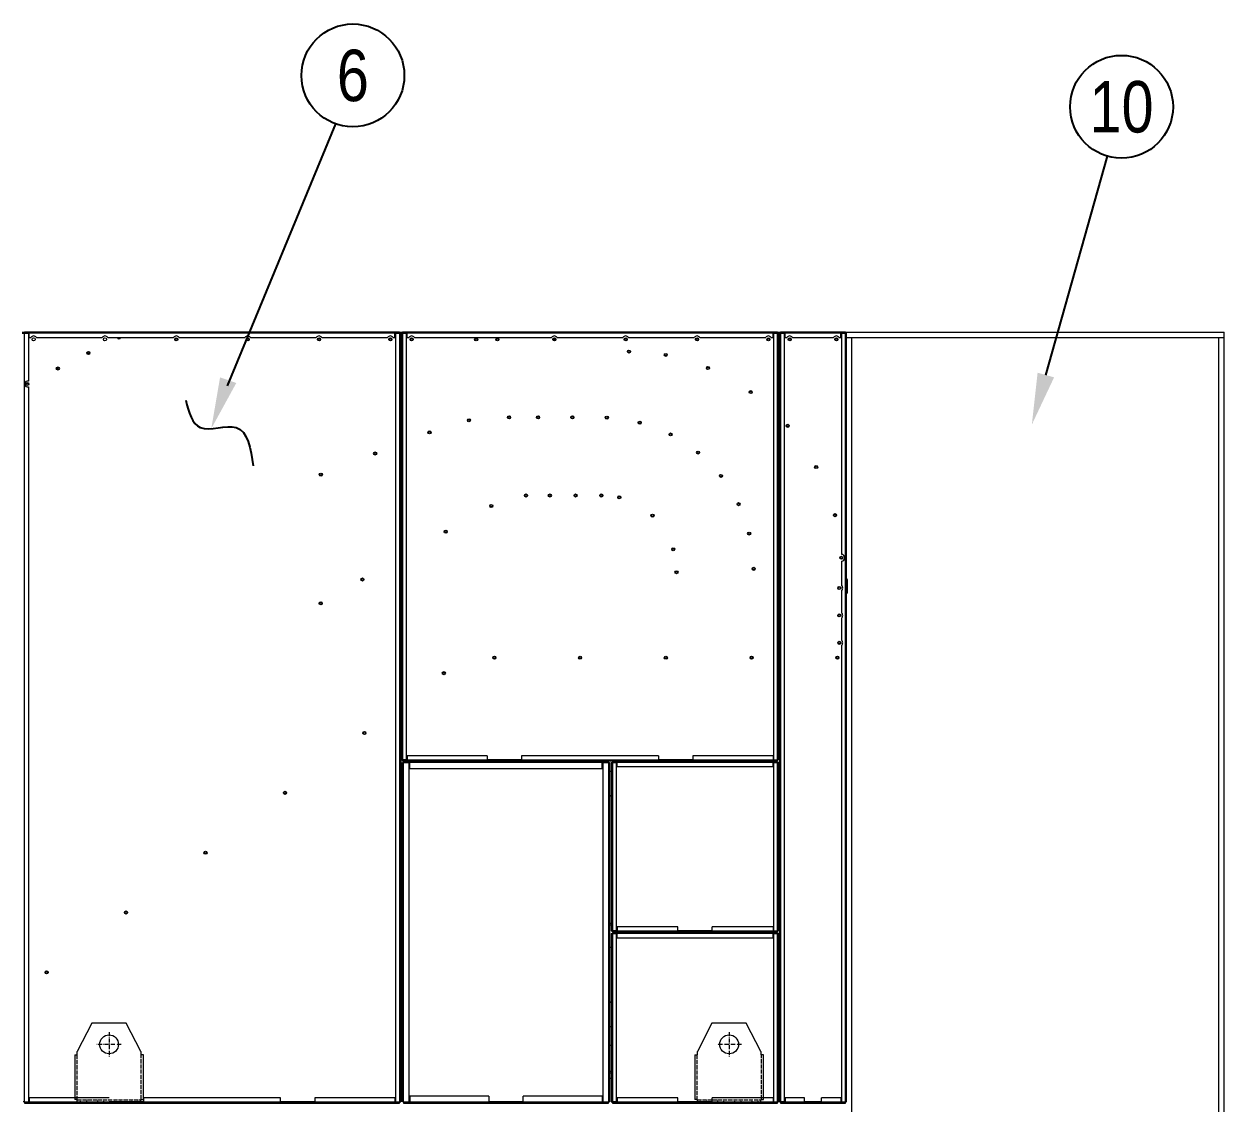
# Model space of a CAD drawing. Header units: millimetres. Extents: x -17070 to 60889, y -291348 to 42394.
# Drawn here: x 44177 to 47675, y 29333 to 32480 of the extents above; entities that cross this region are included whole.
import ezdxf
from ezdxf.enums import TextEntityAlignment as Align

# ---------------------------------------------------------------- set-up
doc = ezdxf.new("R2010")
doc.units = ezdxf.units.MM
doc.linetypes.add('DASHDOT', pattern=[18.5, 12, -3, 0.5, -3])
doc.linetypes.add('DASHED', pattern=[15, 12, -3])
doc.layers.add('냉각탑_dim', color=1, linetype='Continuous')
doc.layers.add('냉각탑_text', color=3, linetype='Continuous')
doc.styles.get("Standard").update_dxf_attribs({"font": 'arial.ttf'})

# ---------------------------------------------------------------- blocks, each defined once
blk = doc.blocks.new('457536')
at = {"color": 7, "lineweight": 5}
for p, q in [((114592.520962, 89152.297332), (114550.020962, 89069.297332)), ((114692.520962, 89152.297332), (114592.520962, 89152.297332)), ((114735.020962, 89069.297332), (114692.520962, 89152.297332)), ((114542.520962, 89059.297332), (114542.520962, 88929.797332)), ((114742.520962, 88929.797332), (114742.520962, 89059.297332)), ((114550.020962, 88922.297332), (114735.020962, 88922.297332))]:
    blk.add_line(p, q, dxfattribs=at)
at = {"color": 7, "linetype": 'DASHDOT', "lineweight": 5}
for p, q in [((114642.520962, 89126.047332), (114642.520962, 89054.547332)), ((114678.270962, 89090.297332), (114606.770962, 89090.297332))]:
    blk.add_line(p, q, dxfattribs=at)
at = {"color": 7, "lineweight": 5, "ltscale": 0.09375}
for p, q in [((114542.520962, 89059.297332), (114550.020962, 89059.297332)), ((114742.520962, 89059.297332), (114735.020962, 89059.297332)), ((114550.020962, 88929.797332), (114542.520962, 88929.797332)), ((114550.020962, 88922.297332), (114550.020962, 88929.797332)), ((114735.020962, 88929.797332), (114742.520962, 88929.797332)), ((114735.020962, 88922.297332), (114735.020962, 88929.797332))]:
    blk.add_line(p, q, dxfattribs=at)
at = {"color": 7, "linetype": 'DASHED', "lineweight": 5}
for p, q in [((114548.520962, 89059.297332), (114548.520962, 88929.797332)), ((114736.520962, 88929.797332), (114736.520962, 89059.297332)), ((114550.020962, 88928.297332), (114735.020962, 88928.297332))]:
    blk.add_line(p, q, dxfattribs=at)
at = {"color": 7, "lineweight": 5, "ltscale": 0.125}
for p, q in [((114550.020962, 89059.297332), (114550.020962, 89069.297332)), ((114735.020962, 89069.297332), (114735.020962, 89059.297332))]:
    blk.add_line(p, q, dxfattribs=at)
at = {"color": 7, "linetype": 'DASHED', "lineweight": 5, "ltscale": 0.075}
for p, q in [((114558.520962, 88928.297332), (114558.520962, 88922.297332)), ((114576.520962, 88928.297332), (114576.520962, 88922.297332)), ((114608.520962, 88928.297332), (114608.520962, 88922.297332)), ((114626.520962, 88928.297332), (114626.520962, 88922.297332)), ((114658.520962, 88928.297332), (114658.520962, 88922.297332)), ((114676.520962, 88928.297332), (114676.520962, 88922.297332)), ((114708.520962, 88928.297332), (114708.520962, 88922.297332)), ((114726.520962, 88928.297332), (114726.520962, 88922.297332))]:
    blk.add_line(p, q, dxfattribs=at)
at = {"color": 7, "lineweight": 5}
blk.add_circle((114642.520962, 89090.297332), 27.5, dxfattribs=at)
blk = doc.blocks.new('1')
at = {"color": 7, "lineweight": 20, "ltscale": 0.004778}
for p, q in [((44171.1, 31581.2), (44179.7, 31581.2)), ((44171.1, 31578.1), (44179.7, 31578.1))]:
    blk.add_line(p, q, dxfattribs=at)
at = {"color": 7, "lineweight": 20, "ltscale": 0.001722}
for p, q in [((44179.7, 31578.1), (44176.6, 31578.1)), ((44191.2, 31581.2), (44191.2, 31578.1)), ((45258, 31581.2), (45258, 31578.1)), ((45271.5, 31578.1), (45274.6, 31578.1)), ((45276.6, 31578.1), (45279.7, 31578.1)), ((45293.2, 31581.2), (45293.2, 31578.1)), ((46360, 31581.2), (46360, 31578.1)), ((46376.6, 31578.1), (46373.5, 31578.1)), ((46378.6, 31578.1), (46381.7, 31578.1)), ((46395.2, 31581.2), (46395.2, 31578.1)), ((46558, 31581.2), (46558, 31578.1)), ((46574.6, 31578.1), (46571.5, 31578.1)), ((45276.6, 30334.3), (45279.7, 30334.3)), ((45293.2, 30331.2), (45293.2, 30334.3)), ((45301.2, 30329.2), (45301.2, 30326.1)), ((45862, 30329.2), (45862, 30326.1)), ((45905.2, 30329.2), (45905.2, 30326.1)), ((46360, 30331.2), (46360, 30334.3)), ((46360, 30329.2), (46360, 30326.1)), ((46376.6, 30334.3), (46373.5, 30334.3)), ((45282.7, 30326.1), (45279.6, 30326.1)), ((45880.5, 30326.1), (45883.6, 30326.1)), ((45888.6, 30326.1), (45891.7, 30326.1)), ((46376.6, 30326.1), (46373.5, 30326.1)), ((45888.6, 29835.3), (45891.7, 29835.3)), ((45888.6, 29827.1), (45891.7, 29827.1)), ((45905.2, 29832.2), (45905.2, 29835.3)), ((45905.2, 29830.2), (45905.2, 29827.1)), ((46360, 29832.2), (46360, 29835.3)), ((46360, 29830.2), (46360, 29827.1)), ((46376.6, 29835.3), (46373.5, 29835.3)), ((46376.6, 29827.1), (46373.5, 29827.1)), ((44177.7, 29336.3), (44174.6, 29336.3)), ((44191.2, 29333.2), (44191.2, 29336.3)), ((45258, 29333.2), (45258, 29336.3)), ((45271.5, 29336.3), (45274.6, 29336.3)), ((45282.7, 29336.3), (45279.6, 29336.3)), ((45301.2, 29333.2), (45301.2, 29336.3)), ((45862, 29333.2), (45862, 29336.3)), ((45880.5, 29336.3), (45883.6, 29336.3)), ((45888.6, 29336.3), (45891.7, 29336.3)), ((45905.2, 29333.2), (45905.2, 29336.3)), ((46360, 29333.2), (46360, 29336.3)), ((46376.6, 29336.3), (46373.5, 29336.3)), ((46378.6, 29336.3), (46381.7, 29336.3)), ((46395.2, 29333.2), (46395.2, 29336.3)), ((46558, 29333.2), (46558, 29336.3)), ((46574.6, 29336.3), (46571.5, 29336.3))]:
    blk.add_line(p, q, dxfattribs=at)
at = {"color": 7, "lineweight": 20, "ltscale": 0.0075}
for p, q in [((44191.2, 31581.2), (44177.7, 31581.2)), ((44177.7, 31579.6), (44191.2, 31579.6)), ((44177.7, 31578.1), (44191.2, 31578.1)), ((45271.5, 31581.2), (45258, 31581.2)), ((45258, 31579.6), (45271.5, 31579.6)), ((45258, 31578.1), (45271.5, 31578.1)), ((45293.2, 31581.2), (45279.7, 31581.2)), ((45279.7, 31579.6), (45293.2, 31579.6)), ((45279.7, 31578.1), (45293.2, 31578.1)), ((46373.5, 31581.2), (46360, 31581.2)), ((46360, 31579.6), (46373.5, 31579.6)), ((46360, 31578.1), (46373.5, 31578.1)), ((46395.2, 31581.2), (46381.7, 31581.2)), ((46381.7, 31579.6), (46395.2, 31579.6)), ((46381.7, 31578.1), (46395.2, 31578.1)), ((46571.5, 31581.2), (46558, 31581.2)), ((46558, 31579.6), (46571.5, 31579.6)), ((46558, 31578.1), (46571.5, 31578.1)), ((45293.2, 30332.8), (45279.7, 30332.8)), ((45279.7, 30331.2), (45293.2, 30331.2)), ((45905.2, 30329.2), (45891.7, 30329.2)), ((46373.5, 30332.8), (46360, 30332.8)), ((46360, 30331.2), (46373.5, 30331.2)), ((46373.5, 30329.2), (46360, 30329.2)), ((45891.7, 30327.6), (45905.2, 30327.6)), ((45891.7, 30326.1), (45905.2, 30326.1)), ((46360, 30327.6), (46373.5, 30327.6)), ((46360, 30326.1), (46373.5, 30326.1)), ((45905.2, 29833.8), (45891.7, 29833.8)), ((45891.7, 29832.2), (45905.2, 29832.2)), ((45905.2, 29830.2), (45891.7, 29830.2)), ((45891.7, 29828.6), (45905.2, 29828.6)), ((45891.7, 29827.1), (45905.2, 29827.1)), ((46373.5, 29833.8), (46360, 29833.8)), ((46360, 29832.2), (46373.5, 29832.2)), ((46373.5, 29830.2), (46360, 29830.2)), ((46360, 29828.6), (46373.5, 29828.6)), ((46360, 29827.1), (46373.5, 29827.1)), ((44191.2, 29334.8), (44177.7, 29334.8)), ((44177.7, 29333.2), (44191.2, 29333.2)), ((45271.5, 29334.8), (45258, 29334.8)), ((45258, 29333.2), (45271.5, 29333.2)), ((45905.2, 29334.8), (45891.7, 29334.8)), ((45891.7, 29333.2), (45905.2, 29333.2)), ((46373.5, 29334.8), (46360, 29334.8)), ((46360, 29333.2), (46373.5, 29333.2)), ((46395.2, 29334.8), (46381.7, 29334.8)), ((46381.7, 29333.2), (46395.2, 29333.2)), ((46571.5, 29334.8), (46558, 29334.8)), ((46558, 29333.2), (46571.5, 29333.2))]:
    blk.add_line(p, q, dxfattribs=at)
at = {"color": 7, "lineweight": 20, "ltscale": 0.000888889}
for p, q in [((44177.7, 31581.2), (44177.7, 31579.6)), ((45271.5, 31579.6), (45271.5, 31581.2)), ((45279.7, 31581.2), (45279.7, 31579.6)), ((46373.5, 31579.6), (46373.5, 31581.2)), ((46381.7, 31581.2), (46381.7, 31579.6)), ((46571.5, 31579.6), (46571.5, 31581.2)), ((46576.7, 30820.3), (46575.1, 30820.3)), ((45279.7, 30332.8), (45279.7, 30331.2)), ((45282.7, 30329.2), (45282.7, 30327.6)), ((45293.2, 30334.3), (45291.6, 30334.3)), ((45880.5, 30327.6), (45880.5, 30329.2)), ((45891.7, 30329.2), (45891.7, 30327.6)), ((46361.6, 30334.3), (46360, 30334.3)), ((46373.5, 30331.2), (46373.5, 30332.8)), ((46373.5, 30327.6), (46373.5, 30329.2)), ((45891.7, 29833.8), (45891.7, 29832.2)), ((45891.7, 29830.2), (45891.7, 29828.6)), ((45905.2, 29835.3), (45903.6, 29835.3)), ((46361.6, 29835.3), (46360, 29835.3)), ((46373.5, 29832.2), (46373.5, 29833.8)), ((46373.5, 29828.6), (46373.5, 29830.2)), ((44177.7, 29334.8), (44177.7, 29333.2)), ((44191.2, 29336.3), (44189.6, 29336.3)), ((45259.6, 29336.3), (45258, 29336.3)), ((45271.5, 29333.2), (45271.5, 29334.8)), ((45282.7, 29334.8), (45282.7, 29333.2)), ((45301.2, 29336.3), (45299.6, 29336.3)), ((45863.6, 29336.3), (45862, 29336.3)), ((45880.5, 29333.2), (45880.5, 29334.8)), ((45891.7, 29334.8), (45891.7, 29333.2)), ((45905.2, 29336.3), (45903.6, 29336.3)), ((46361.6, 29336.3), (46360, 29336.3)), ((46373.5, 29333.2), (46373.5, 29334.8)), ((46381.7, 29334.8), (46381.7, 29333.2)), ((46395.2, 29336.3), (46393.6, 29336.3)), ((46559.6, 29336.3), (46558, 29336.3)), ((46571.5, 29333.2), (46571.5, 29334.8))]:
    blk.add_line(p, q, dxfattribs=at)
at = {"color": 7, "lineweight": 20, "ltscale": 0.000833333}
for p, q in [((44177.7, 31578.1), (44177.7, 31579.6)), ((45271.5, 31578.1), (45271.5, 31579.6)), ((45279.7, 31578.1), (45279.7, 31579.6)), ((46373.5, 31578.1), (46373.5, 31579.6)), ((46381.7, 31578.1), (46381.7, 31579.6)), ((46571.5, 31578.1), (46571.5, 31579.6)), ((45279.7, 30334.3), (45279.7, 30332.8)), ((46373.5, 30334.3), (46373.5, 30332.8)), ((45282.7, 30326.1), (45282.7, 30327.6)), ((45880.5, 30326.1), (45880.5, 30327.6)), ((45891.7, 30326.1), (45891.7, 30327.6)), ((46373.5, 30326.1), (46373.5, 30327.6)), ((45891.7, 29835.3), (45891.7, 29833.8)), ((45891.7, 29827.1), (45891.7, 29828.6)), ((46373.5, 29835.3), (46373.5, 29833.8)), ((46373.5, 29827.1), (46373.5, 29828.6)), ((44177.7, 29336.3), (44177.7, 29334.8)), ((45271.5, 29336.3), (45271.5, 29334.8)), ((45282.7, 29336.3), (45282.7, 29334.8)), ((45880.5, 29336.3), (45880.5, 29334.8)), ((45891.7, 29336.3), (45891.7, 29334.8)), ((46373.5, 29336.3), (46373.5, 29334.8)), ((46381.7, 29336.3), (46381.7, 29334.8)), ((46571.5, 29336.3), (46571.5, 29334.8))]:
    blk.add_line(p, q, dxfattribs=at)
at = {"color": 7, "lineweight": 20}
for p, q in [((44177.7, 29336.3), (44177.7, 31578.1)), ((45258, 31581.2), (44191.2, 31581.2)), ((45258, 31578.1), (44191.2, 31578.1)), ((45259.6, 31578.1), (45259.6, 29336.3)), ((45271.5, 31578.1), (45271.5, 29336.3)), ((45274.6, 31578.1), (45274.6, 29336.3)), ((45276.6, 31578.1), (45276.6, 30334.3)), ((45279.7, 31578.1), (45279.7, 30334.3)), ((45291.6, 30334.3), (45291.6, 31578.1)), ((46360, 31581.2), (45293.2, 31581.2)), ((46360, 31578.1), (45293.2, 31578.1)), ((46361.6, 31578.1), (46361.6, 30334.3)), ((46373.5, 30334.3), (46373.5, 31578.1)), ((46376.6, 30334.3), (46376.6, 31578.1)), ((46378.6, 31578.1), (46378.6, 29336.3)), ((46381.7, 31578.1), (46381.7, 29336.3)), ((46393.6, 29336.3), (46393.6, 31578.1)), ((46571.5, 29336.3), (46571.5, 31578.1)), ((46574.6, 29336.3), (46574.6, 31578.1)), ((46589.6, 29196.2), (46589.6, 31566.2)), ((44189.6, 31422), (44189.6, 29336.3)), ((46559.6, 30667.5), (46559.6, 29336.3)), ((45293.2, 30331.2), (46360, 30331.2)), ((45279.6, 29336.3), (45279.6, 30326.1)), ((45883.6, 30326.1), (45883.6, 29336.3)), ((44191.2, 29333.2), (45258, 29333.2))]:
    blk.add_line(p, q, dxfattribs=at)
at = {"color": 7, "lineweight": 20, "ltscale": 0.006611}
for p, q in [((44189.6, 31578.1), (44177.7, 31578.1)), ((44191.2, 31566.2), (44191.2, 31578.1)), ((45258, 31566.2), (45258, 31578.1)), ((45271.5, 31578.1), (45259.6, 31578.1)), ((45291.6, 31578.1), (45279.7, 31578.1)), ((45293.2, 31566.2), (45293.2, 31578.1)), ((46360, 31566.2), (46360, 31578.1)), ((46361.6, 31578.1), (46373.5, 31578.1)), ((46393.6, 31578.1), (46381.7, 31578.1)), ((46395.2, 31566.2), (46395.2, 31578.1)), ((46558, 31566.2), (46558, 31578.1)), ((46559.6, 31578.1), (46571.5, 31578.1)), ((45291.6, 30334.3), (45279.7, 30334.3)), ((45293.2, 30346.2), (45293.2, 30334.3)), ((45526.6, 30346.2), (45526.6, 30334.3)), ((45626.6, 30346.2), (45626.6, 30334.3)), ((46026.6, 30346.2), (46026.6, 30334.3)), ((46126.6, 30346.2), (46126.6, 30334.3)), ((46360, 30346.2), (46360, 30334.3)), ((46361.6, 30334.3), (46373.5, 30334.3)), ((45903.6, 30326.1), (45891.7, 30326.1)), ((45905.2, 30314.2), (45905.2, 30326.1)), ((46360, 30314.2), (46360, 30326.1)), ((46361.6, 30326.1), (46373.5, 30326.1)), ((45905.2, 29847.2), (45905.2, 29835.3)), ((46082.6, 29835.3), (46082.6, 29847.2)), ((46182.6, 29835.3), (46182.6, 29847.2)), ((46360, 29847.2), (46360, 29835.3)), ((45903.6, 29835.3), (45891.7, 29835.3)), ((45903.6, 29827.1), (45891.7, 29827.1)), ((45905.2, 29815.2), (45905.2, 29827.1)), ((46360, 29815.2), (46360, 29827.1)), ((46361.6, 29835.3), (46373.5, 29835.3)), ((46361.6, 29827.1), (46373.5, 29827.1)), ((44177.7, 29336.3), (44189.6, 29336.3)), ((44191.2, 29348.2), (44191.2, 29336.3)), ((44524.6, 29348.2), (44524.6, 29336.3)), ((44924.6, 29336.3), (44924.6, 29348.2)), ((45024.6, 29348.2), (45024.6, 29336.3)), ((45258, 29348.2), (45258, 29336.3)), ((45259.6, 29336.3), (45271.5, 29336.3)), ((45903.6, 29336.3), (45891.7, 29336.3)), ((45905.2, 29348.2), (45905.2, 29336.3)), ((46082.6, 29336.3), (46082.6, 29348.2)), ((46182.6, 29336.3), (46182.6, 29348.2)), ((46360, 29348.2), (46360, 29336.3)), ((46361.6, 29336.3), (46373.5, 29336.3)), ((46393.6, 29336.3), (46381.7, 29336.3)), ((46395.2, 29348.2), (46395.2, 29336.3)), ((46451.6, 29336.3), (46451.6, 29348.2)), ((46501.6, 29336.3), (46501.6, 29348.2)), ((46558, 29348.2), (46558, 29336.3)), ((46559.6, 29336.3), (46571.5, 29336.3))]:
    blk.add_line(p, q, dxfattribs=at)
at = {"color": 7, "lineweight": 20, "ltscale": 0.077863}
blk.add_line((44189.6, 31578.1), (44189.6, 31438), dxfattribs=at)
at = {"color": 7, "lineweight": 20, "ltscale": 0.003}
for p, q in [((44191.2, 31566.2), (44196.6, 31566.2)), ((45252.6, 31566.2), (45258, 31566.2)), ((45293.2, 31566.2), (45298.6, 31566.2)), ((46354.6, 31566.2), (46360, 31566.2)), ((46395.2, 31566.2), (46400.6, 31566.2)), ((46552.6, 31566.2), (46558, 31566.2))]:
    blk.add_line(p, q, dxfattribs=at)
at = {"color": 7, "lineweight": 20, "ltscale": 0.106667}
for p, q in [((44212.6, 31566.2), (44404.6, 31566.2)), ((44420.6, 31566.2), (44612.6, 31566.2)), ((44628.6, 31566.2), (44820.6, 31566.2)), ((44836.6, 31566.2), (45028.6, 31566.2)), ((45044.6, 31566.2), (45236.6, 31566.2)), ((45730.6, 31566.2), (45922.6, 31566.2)), ((45938.6, 31566.2), (46130.6, 31566.2)), ((46146.6, 31566.2), (46338.6, 31566.2))]:
    blk.add_line(p, q, dxfattribs=at)
at = {"color": 7, "lineweight": 20, "ltscale": 0.004556}
for p, q in [((45271.5, 31581.2), (45279.7, 31581.2)), ((45271.5, 31578.1), (45279.7, 31578.1)), ((46373.5, 31581.2), (46381.7, 31581.2)), ((46373.5, 31578.1), (46381.7, 31578.1))]:
    blk.add_line(p, q, dxfattribs=at)
at = {"color": 7, "lineweight": 20, "ltscale": 0.222222}
for p, q in [((45314.6, 31566.2), (45714.6, 31566.2)), ((46026.6, 30346.2), (45626.6, 30346.2)), ((45626.6, 30334.3), (46026.6, 30334.3)), ((44924.6, 29348.2), (44524.6, 29348.2)), ((44524.6, 29336.3), (44924.6, 29336.3))]:
    blk.add_line(p, q, dxfattribs=at)
at = {"color": 7, "lineweight": 20, "ltscale": 0.003101}
blk.add_line((45725.4, 31561.3), (45719.8, 31561.3), dxfattribs=at)
at = {"color": 7, "lineweight": 20, "ltscale": 0.090444}
for p, q in [((46558, 31581.2), (46395.2, 31581.2)), ((46558, 31578.1), (46395.2, 31578.1)), ((46395.2, 29333.2), (46558, 29333.2))]:
    blk.add_line(p, q, dxfattribs=at)
at = {"color": 7, "lineweight": 20, "ltscale": 0.066667}
blk.add_line((46416.6, 31566.2), (46536.6, 31566.2), dxfattribs=at)
at = {"color": 7, "lineweight": 20, "ltscale": 0.358199}
blk.add_line((46559.6, 31578.1), (46559.6, 30933.4), dxfattribs=at)
at = {"color": 0, "lineweight": 20}
for p, q in [((46574.6, 31581.2), (47674.6, 31581.2)), ((46574.6, 31578.1), (46574.6, 31581.2)), ((46574.6, 31566.2), (47674.6, 31566.2)), ((47659.6, 29196.2), (47659.6, 31566.2)), ((47674.6, 29181.2), (47674.6, 31581.2))]:
    blk.add_line(p, q, dxfattribs=at)
at = {"color": 7, "lineweight": 20, "ltscale": 0.00282}
for p, q in [((44365.7, 31523.4), (44361.2, 31521.1)), ((44276.7, 31478), (44272.1, 31475.7)), ((44187.6, 31432.5), (44183.1, 31430.2))]:
    blk.add_line(p, q, dxfattribs=at)
at = {"color": 7, "lineweight": 20, "ltscale": 0.001111}
for p, q in [((45276.6, 31544.3), (45274.6, 31544.3)), ((45276.6, 31541.2), (45274.6, 31541.2)), ((45276.6, 31539.9), (45274.6, 31539.9)), ((45276.6, 31536.4), (45274.6, 31536.4)), ((45274.6, 31536), (45276.6, 31536)), ((45274.6, 31532.9), (45276.6, 31532.9)), ((45274.6, 31524), (45276.6, 31524)), ((46378.6, 31544.3), (46376.6, 31544.3)), ((46378.6, 31541.2), (46376.6, 31541.2)), ((45276.6, 30657), (45274.6, 30657)), ((46378.6, 30666.8), (46376.6, 30666.8)), ((46376.6, 30655.3), (46378.6, 30655.3)), ((46378.6, 30653.8), (46376.6, 30653.8)), ((46378.6, 30651.8), (46376.6, 30651.8)), ((46376.6, 30651.8), (46378.6, 30651.8)), ((46376.6, 30648.7), (46378.6, 30648.7)), ((46376.6, 30614.9), (46378.6, 30614.9)), ((46376.6, 30611.8), (46378.6, 30611.8)), ((46376.6, 30563.2), (46378.6, 30563.2)), ((46376.6, 30551.7), (46378.6, 30551.7)), ((46378.6, 30550.2), (46376.6, 30550.2)), ((46378.6, 30548.2), (46376.6, 30548.2)), ((46378.6, 30548.2), (46376.6, 30548.2)), ((46378.6, 30546.6), (46376.6, 30546.6)), ((46376.6, 30545.1), (46378.6, 30545.1)), ((45274.6, 30356.2), (45276.6, 30356.2)), ((46378.6, 29931.3), (46376.6, 29931.3)), ((46376.6, 29929.8), (46378.6, 29929.8)), ((46376.6, 29928.2), (46378.6, 29928.2)), ((46378.6, 29928.2), (46376.6, 29928.2)), ((46378.6, 29926.6), (46376.6, 29926.6)), ((46376.6, 29925.1), (46378.6, 29925.1)), ((46376.6, 29431.2), (46378.6, 29431.2)), ((46376.6, 29428.1), (46378.6, 29428.1)), ((46376.6, 29426.1), (46378.6, 29426.1)), ((46376.6, 29421.4), (46378.6, 29421.4)), ((46378.6, 29411.1), (46376.6, 29411.1))]:
    blk.add_line(p, q, dxfattribs=at)
at = {"color": 7, "lineweight": 20, "ltscale": 0.001952}
for p, q in [((44189.6, 31438), (44186.1, 31438)), ((44186.1, 31422), (44189.6, 31422))]:
    blk.add_line(p, q, dxfattribs=at)
at = {"color": 7, "lineweight": 20, "ltscale": 0.001687}
for p, q in [((46376.6, 31361), (46378.6, 31358.7)), ((46376.6, 31356.3), (46378.6, 31354)), ((46376.6, 31315.5), (46378.6, 31313.2))]:
    blk.add_line(p, q, dxfattribs=at)
at = {"color": 7, "lineweight": 20, "ltscale": 0.001192}
for p, q in [((45276.6, 31273.2), (45274.6, 31272.5)), ((45276.6, 31269.9), (45274.6, 31269.1)), ((45276.6, 31241), (45274.6, 31240.3)), ((45276.6, 31239.3), (45274.6, 31238.6))]:
    blk.add_line(p, q, dxfattribs=at)
at = {"color": 7, "lineweight": 20, "ltscale": 0.001281}
for p, q in [((45274.6, 30941.3), (45276.6, 30942.5)), ((45274.6, 30937.7), (45276.6, 30938.9)), ((45274.6, 30906.7), (45276.6, 30907.9)), ((45276.6, 30906), (45274.6, 30904.9))]:
    blk.add_line(p, q, dxfattribs=at)
at = {"color": 7, "lineweight": 20, "ltscale": 0.039152}
blk.add_line((46559.6, 30913.4), (46559.6, 30842.9), dxfattribs=at)
at = {"color": 7, "lineweight": 20, "ltscale": 0.021671}
for p, q in [((46575.1, 30820.3), (46575.1, 30859.3)), ((46576.7, 30820.3), (46576.7, 30859.3))]:
    blk.add_line(p, q, dxfattribs=at)
at = {"color": 7, "lineweight": 20, "ltscale": 0.035907}
for p, q in [((46559.6, 30827.5), (46559.6, 30762.9)), ((46559.6, 30747.5), (46559.6, 30682.9))]:
    blk.add_line(p, q, dxfattribs=at)
at = {"color": 7, "lineweight": 20, "ltscale": 0.001391}
for p, q in [((45274.6, 30517), (45276.6, 30518.5)), ((45274.6, 30513.1), (45276.6, 30514.6)), ((45274.6, 30470.8), (45276.6, 30472.3)), ((45276.6, 30472.3), (45274.6, 30470.8)), ((45274.6, 30466.9), (45276.6, 30468.4))]:
    blk.add_line(p, q, dxfattribs=at)
at = {"color": 7, "lineweight": 20, "ltscale": 0.010278}
for p, q in [((45301.2, 30329.2), (45282.7, 30329.2)), ((45880.5, 30329.2), (45862, 30329.2)), ((45282.7, 30327.6), (45301.2, 30327.6)), ((45282.7, 30326.1), (45301.2, 30326.1)), ((45862, 30327.6), (45880.5, 30327.6)), ((45862, 30326.1), (45880.5, 30326.1)), ((45301.2, 29334.8), (45282.7, 29334.8)), ((45282.7, 29333.2), (45301.2, 29333.2)), ((45880.5, 29334.8), (45862, 29334.8)), ((45862, 29333.2), (45880.5, 29333.2))]:
    blk.add_line(p, q, dxfattribs=at)
at = {"color": 7, "lineweight": 20, "ltscale": 0.129667}
for p, q in [((45526.6, 30346.2), (45293.2, 30346.2)), ((45293.2, 30334.3), (45526.6, 30334.3)), ((46360, 30346.2), (46126.6, 30346.2)), ((46126.6, 30334.3), (46360, 30334.3)), ((44424.6, 29348.2), (44191.2, 29348.2)), ((44191.2, 29336.3), (44424.6, 29336.3)), ((45258, 29348.2), (45024.6, 29348.2)), ((45024.6, 29336.3), (45258, 29336.3))]:
    blk.add_line(p, q, dxfattribs=at)
at = {"color": 7, "lineweight": 20, "ltscale": 0.311556}
for p, q in [((45862, 30329.2), (45301.2, 30329.2)), ((45862, 30326.1), (45301.2, 30326.1)), ((45301.2, 30309.2), (45862, 30309.2)), ((45301.2, 29333.2), (45862, 29333.2))]:
    blk.add_line(p, q, dxfattribs=at)
at = {"color": 7, "lineweight": 20, "ltscale": 0.001571}
blk.add_line((45326.6, 30331.2), (45324.6, 30329.2), dxfattribs=at)
at = {"color": 7, "lineweight": 20, "ltscale": 0.055556}
for p, q in [((45626.6, 30334.3), (45526.6, 30334.3)), ((46126.6, 30334.3), (46026.6, 30334.3)), ((46082.6, 29835.3), (46182.6, 29835.3)), ((46182.6, 29835.3), (46082.6, 29835.3)), ((44424.6, 29336.3), (44524.6, 29336.3)), ((44524.6, 29336.3), (44424.6, 29336.3)), ((45024.6, 29336.3), (44924.6, 29336.3)), ((44924.6, 29336.2), (45024.6, 29336.2)), ((44924.6, 29336.1), (45024.6, 29336.1)), ((45531.6, 29336.3), (45631.6, 29336.3)), ((45631.6, 29336.3), (45531.6, 29336.3)), ((46182.6, 29336.3), (46082.6, 29336.3)), ((46082.6, 29336.3), (46182.6, 29336.3))]:
    blk.add_line(p, q, dxfattribs=at)
at = {"color": 7, "lineweight": 20, "ltscale": 0.252667}
for p, q in [((46360, 30329.2), (45905.2, 30329.2)), ((46360, 30326.1), (45905.2, 30326.1)), ((45905.2, 30314.2), (46360, 30314.2)), ((45905.2, 29832.2), (46360, 29832.2)), ((46360, 29830.2), (45905.2, 29830.2)), ((46360, 29827.1), (45905.2, 29827.1)), ((45905.2, 29815.2), (46360, 29815.2)), ((45905.2, 29333.2), (46360, 29333.2))]:
    blk.add_line(p, q, dxfattribs=at)
at = {"color": 7, "lineweight": 20, "ltscale": 0.126889}
for p, q in [((45282.7, 30097.7), (45282.7, 30326.1)), ((45299.6, 30004.7), (45299.6, 30326.1)), ((45863.6, 30326.1), (45863.6, 30097.7)), ((45880.5, 30326.1), (45880.5, 30097.7)), ((45863.6, 29657.7), (45863.6, 29336.3)), ((45880.5, 29657.7), (45880.5, 29336.3)), ((45282.7, 29336.3), (45282.7, 29564.7)), ((45299.6, 29336.3), (45299.6, 29564.7))]:
    blk.add_line(p, q, dxfattribs=at)
at = {"color": 7, "lineweight": 20, "ltscale": 0.009389}
for p, q in [((45299.6, 30326.1), (45282.7, 30326.1)), ((45301.2, 30309.2), (45301.2, 30326.1)), ((45862, 30309.2), (45862, 30326.1)), ((45880.5, 30326.1), (45863.6, 30326.1)), ((45301.2, 29353.2), (45301.2, 29336.3)), ((45531.6, 29353.2), (45531.6, 29336.3)), ((45631.6, 29336.3), (45631.6, 29353.2)), ((45862, 29353.2), (45862, 29336.3)), ((45282.7, 29336.3), (45299.6, 29336.3)), ((45863.6, 29336.3), (45880.5, 29336.3))]:
    blk.add_line(p, q, dxfattribs=at)
at = {"color": 7, "lineweight": 20, "ltscale": 0.272667}
for p, q in [((45888.6, 30326.1), (45888.6, 29835.3)), ((45891.7, 30326.1), (45891.7, 29835.3)), ((45903.6, 29835.3), (45903.6, 30326.1)), ((46361.6, 30326.1), (46361.6, 29835.3)), ((46373.5, 29835.3), (46373.5, 30326.1)), ((46376.6, 29835.3), (46376.6, 30326.1)), ((45888.6, 29827.1), (45888.6, 29336.3)), ((45891.7, 29827.1), (45891.7, 29336.3)), ((45903.6, 29336.3), (45903.6, 29827.1)), ((46361.6, 29827.1), (46361.6, 29336.3)), ((46373.5, 29336.3), (46373.5, 29827.1)), ((46376.6, 29336.3), (46376.6, 29827.1))]:
    blk.add_line(p, q, dxfattribs=at)
at = {"color": 7, "lineweight": 20, "ltscale": 0.003928}
blk.add_line((45279.6, 30284.2), (45274.6, 30279.2), dxfattribs=at)
at = {"color": 7, "lineweight": 20, "ltscale": 0.004057}
blk.add_line((45279, 30283.6), (45274.6, 30277.8), dxfattribs=at)
at = {"color": 7, "lineweight": 20, "ltscale": 0.192778}
for p, q in [((45282.7, 29336.3), (45282.7, 30097.7)), ((45863.6, 30097.7), (45863.6, 29657.7)), ((45880.5, 30097.7), (45880.5, 29657.7)), ((45299.6, 29336.3), (45299.6, 30004.7))]:
    blk.add_line(p, q, dxfattribs=at)
at = {"color": 7, "lineweight": 20, "ltscale": 0.002778}
for p, q in [((45888.6, 29856.4), (45883.6, 29856.4)), ((45888.6, 29851.7), (45883.6, 29851.7)), ((45888.6, 29786.4), (45883.6, 29786.4)), ((45274.6, 29426.1), (45279.6, 29426.1)), ((45274.6, 29421.4), (45279.6, 29421.4)), ((45883.6, 29426.1), (45888.6, 29426.1)), ((45883.6, 29421.4), (45888.6, 29421.4)), ((45274.6, 29406.1), (45279.6, 29406.1)), ((45883.6, 29406.1), (45888.6, 29406.1))]:
    blk.add_line(p, q, dxfattribs=at)
at = {"color": 7, "lineweight": 20, "ltscale": 0.098556}
for p, q in [((46082.6, 29847.2), (45905.2, 29847.2)), ((46360, 29847.2), (46182.6, 29847.2)), ((45905.2, 29835.3), (46082.6, 29835.3)), ((46182.6, 29835.3), (46360, 29835.3)), ((46082.6, 29348.2), (45905.2, 29348.2)), ((45905.2, 29336.3), (46082.6, 29336.3)), ((46360, 29348.2), (46182.6, 29348.2)), ((46182.6, 29336.3), (46360, 29336.3))]:
    blk.add_line(p, q, dxfattribs=at)
at = {"color": 7, "lineweight": 20, "ltscale": 0.128}
for p, q in [((45531.6, 29353.2), (45301.2, 29353.2)), ((45862, 29353.2), (45631.6, 29353.2)), ((45301.2, 29336.3), (45531.6, 29336.3)), ((45631.6, 29336.3), (45862, 29336.3))]:
    blk.add_line(p, q, dxfattribs=at)
at = {"color": 7, "lineweight": 20, "ltscale": 0.000138221}
for p, q in [((44924.6, 29336.1), (44924.6, 29336.3)), ((45024.6, 29336.1), (45024.6, 29336.3))]:
    blk.add_line(p, q, dxfattribs=at)
at = {"color": 7, "lineweight": 20, "ltscale": 0.031333}
for p, q in [((46451.6, 29348.2), (46395.2, 29348.2)), ((46395.2, 29336.3), (46451.6, 29336.3)), ((46558, 29348.2), (46501.6, 29348.2)), ((46501.6, 29336.3), (46558, 29336.3))]:
    blk.add_line(p, q, dxfattribs=at)
at = {"color": 7, "lineweight": 20, "ltscale": 0.027778}
for p, q in [((46451.6, 29336.3), (46501.6, 29336.3)), ((46501.6, 29336.3), (46451.6, 29336.3))]:
    blk.add_line(p, q, dxfattribs=at)
at = {"color": 7, "lineweight": 20}
for centre, radius in [((44204.6, 31560.2), 4.5), ((44412.6, 31560.2), 4.5), ((44620.6, 31560.2), 4.5), ((44620.6, 31560.2), 3), ((44828.6, 31560.2), 4.5), ((44828.6, 31560.2), 3), ((45036.6, 31560.2), 4.5), ((45036.6, 31560.2), 3), ((45244.6, 31560.2), 4.5), ((45244.6, 31560.2), 3), ((45306.6, 31560.2), 4.5), ((45306.6, 31560.2), 3), ((45494.6, 31560.2), 4.5), ((45494.6, 31560.2), 3), ((45556.6, 31560.2), 4.5), ((45556.6, 31560.2), 3), ((45722.6, 31560.2), 4.5), ((45722.6, 31560.2), 3), ((45930.6, 31560.2), 4.5), ((45930.6, 31560.2), 3), ((46138.6, 31560.2), 4.5), ((46138.6, 31560.2), 3), ((46346.6, 31560.2), 4.5), ((46346.6, 31560.2), 3), ((46408.6, 31560.2), 4.5), ((46408.6, 31560.2), 3), ((46544.6, 31560.2), 4.5), ((46544.6, 31560.2), 3), ((44364.2, 31520.8), 4.5), ((44364.2, 31520.8), 3), ((45940.1, 31524.8), 4.5), ((45940.1, 31524.8), 3), ((46047.3, 31515.1), 4.5), ((46047.3, 31515.1), 3), ((44275.1, 31475.4), 4.5), ((44275.1, 31475.4), 3), ((46170.4, 31476.7), 4.5), ((46170.4, 31476.7), 3), ((44186.1, 31430), 4.5), ((44186.1, 31430), 3), ((46295, 31406.5), 4.5), ((46295, 31406.5), 3), ((45473.4, 31324.3), 4.5), ((45473.4, 31324.3), 3), ((45590.5, 31332.8), 4.5), ((45590.5, 31332.8), 3), ((45675, 31332.8), 4.5), ((45675, 31332.8), 3), ((45775, 31332.8), 4.5), ((45775, 31332.8), 3), ((45875.4, 31332), 4.5), ((45875.4, 31332), 3), ((45971.5, 31317.5), 4.5), ((45971.5, 31317.5), 3), ((46402.9, 31308.2), 4.5), ((46402.9, 31308.2), 3), ((45358.7, 31289), 4.5), ((45358.7, 31289), 3), ((46061.3, 31283.1), 4.5), ((46061.3, 31283.1), 3), ((45200.3, 31227.5), 4.5), ((45200.3, 31227.5), 3), ((46141.6, 31230.2), 4.5), ((46141.6, 31230.2), 3), ((45041.8, 31166), 4.5), ((45041.8, 31166), 3), ((46485.8, 31188.1), 4.5), ((46485.8, 31188.1), 3), ((46208.1, 31162.2), 4.5), ((46208.1, 31162.2), 3), ((45639.9, 31105.1), 4.5), ((45639.9, 31105.1), 3), ((45709.4, 31105.1), 4.5), ((45709.4, 31105.1), 3), ((45784.4, 31105.1), 4.5), ((45784.4, 31105.1), 3), ((45859.4, 31105.1), 4.5), ((45859.4, 31105.1), 3), ((45911.9, 31099.5), 4.5), ((45911.9, 31099.5), 3), ((45538.8, 31074.6), 4.5), ((45538.8, 31074.6), 3), ((46259.5, 31079.7), 4.5), ((46259.5, 31079.7), 3), ((46008.7, 31046.2), 4.5), ((46008.7, 31046.2), 3), ((46540.5, 31047.6), 4.5), ((46540.5, 31047.6), 3), ((45405.9, 30999.4), 4.5), ((45405.9, 30999.4), 3), ((46290.4, 30994), 4.5), ((46290.4, 30994), 3), ((46069.1, 30948.1), 4.5), ((46069.1, 30948.1), 3), ((46559.2, 30923.4), 4.5), ((46559.2, 30923.4), 3), ((46303.6, 30891.2), 4.5), ((46303.6, 30891.2), 3), ((45163.1, 30860), 4.5), ((45163.1, 30860), 3), ((46078.6, 30881.2), 4.5), ((46078.6, 30881.2), 3), ((46553.2, 30835.2), 4.5), ((46553.2, 30835.2), 3), ((45041.6, 30790.4), 4.5), ((45041.6, 30790.4), 3), ((46553.2, 30755.2), 4.5), ((46553.2, 30755.2), 3), ((46553.2, 30675.2), 4.5), ((46553.2, 30675.2), 3), ((45547.6, 30631.8), 4.5), ((45547.6, 30631.8), 3), ((45797.6, 30631.8), 4.5), ((45797.6, 30631.8), 3), ((46047.6, 30631.8), 4.5), ((46047.6, 30631.8), 3), ((46297.6, 30631.8), 4.5), ((46297.6, 30631.8), 3), ((46547.6, 30631.8), 4.5), ((46547.6, 30631.8), 3), ((45400.4, 30586.8), 4.5), ((45400.4, 30586.8), 3), ((45168.8, 30412.3), 4.5), ((45168.8, 30412.3), 3), ((44937.2, 30237.8), 4.5), ((44937.2, 30237.7), 3), ((44705.6, 30063.3), 4.5), ((44705.6, 30063.2), 3), ((44474, 29888.7), 4.5), ((44473.9, 29888.7), 3), ((44242.4, 29714.2), 4.5), ((44242.3, 29714.1), 3)]:
    blk.add_circle(centre, radius, dxfattribs=at)
for centre, radius, start, end in [((44204.6, 31560.2), 10, 36.8699, 143.1301), ((44412.6, 31560.2), 10, 36.8699, 143.1301), ((44453.3, 31566.3), 4.5, 180.735, 359.265), ((44471.5, 31578.1), 3.1, 89.7398, 90), ((44479.7, 31578.1), 3.1, 90, 90.2602), ((44620.6, 31560.2), 10, 36.8699, 143.1301), ((44828.6, 31560.2), 10, 36.8699, 143.1301), ((45036.6, 31560.2), 10, 36.8699, 143.1301), ((45244.6, 31560.2), 10, 36.8699, 143.1301), ((45306.6, 31560.2), 10, 36.8696, 143.1304), ((45521.5, 31578.1), 3.1, 89.7398, 90), ((45529.7, 31578.1), 3.1, 90, 90.2602), ((45722.6, 31560.2), 10, 36.8696, 143.1304), ((45930.6, 31560.2), 10, 36.8696, 143.1304), ((46138.6, 31560.2), 10, 36.8696, 143.1304), ((46346.6, 31560.2), 10, 36.8696, 143.1304), ((46408.6, 31560.2), 10, 36.8696, 143.1304), ((46544.6, 31560.2), 10, 36.8696, 143.1304), ((46571.5, 31578.1), 3.1, 0, 90), ((46571.5, 31578.1), 1.5, 0, 90), ((46571.5, 31544.3), 3.1, 359.747, 0), ((44186.1, 31430), 8, 90, 270), ((45473.4, 31324.3), 3, 202.5, 208.6541), ((46559.2, 30923.4), 10, 272.2937, 87.7063), ((45919.6, 30886.2), 655, 0, 0.0786), ((46575.7, 30863.4), 1.5, 222.8317, 242.8371), ((46573.6, 30859.3), 1.5, 0, 48.1912), ((46573.6, 30859.3), 3.1, 0, 62.8371), ((46553.2, 30835.2), 10, 309.7935, 50.2065), ((46553.2, 30755.2), 10, 309.7935, 50.2065), ((46553.2, 30675.2), 10, 309.7935, 50.2065), ((45408.5, 30328.4), 4.5, 140.6844, 169.097), ((45408.5, 30328.4), 3, 108.1209, 163.5167), ((45408.5, 30328.4), 3, 16.4833, 71.8791), ((45408.5, 30328.4), 4.5, 10.903, 39.3156), ((45719.6, 29928.2), 458, 118.3683, 118.8905), ((45719.6, 29928.2), 407.2, 98.2368, 100.0115), ((45719.6, 29928.2), 407.2, 79.9885, 81.7632), ((45719.6, 29928.2), 458, 61.1095, 61.6317), ((45719.6, 29928.2), 407.2, 65.4789, 66.2498), ((45719.6, 29928.2), 343.7, 60.5472, 61.5), ((45719.6, 29928.2), 458, 163.8836, 166.3164), ((45277.8, 30014.1), 2.5, 46.1558, 313.8442), ((45278.6, 29838.5), 2.5, 67.2784, 292.7216), ((45278.6, 29838.5), 2.5, 90, 270), ((45719.6, 29928.2), 458, 193.6836, 196.1164), ((45719.6, 29928.2), 343.7, 343.4331, 343.7807), ((45719.6, 29928.2), 407.2, 346.074, 346.3637), ((45719.6, 29928.2), 458, 347.6446, 347.9006), ((45719.6, 29928.2), 343.7, 298.5, 299.4528), ((46375.2, 29585.6), 4.5, 41.3929, 72.1968), ((46375.2, 29585.6), 3, 297.2982, 62.7018), ((46375.2, 29585.6), 4.5, 287.8032, 318.6071), ((45719.6, 29928.2), 407.2, 293.7502, 294.5211), ((45719.6, 29928.2), 458, 290.9822, 291.6536)]:
    blk.add_arc(centre, radius, start, end, dxfattribs=at)
at = {"layer": '냉각탑_dim', "lineweight": -3}
blk.add_spline([(44648.1, 31382.7), (44690.4, 31303.1), (44795, 31303.1), (44844.8, 31191.2)], degree=3, dxfattribs=at)
for points in [[(44795.4, 31433.1), (44722.4, 31299.7), (44748.1, 31449.5)], [(47179.3, 31449.5), (47114.5, 31311.9), (47131.2, 31463.1)]]:
    blk.add_solid(points, dxfattribs=at)
at = {"color": 0, "lineweight": 20}
for p in [(-70218, -59586), (-68410.5, -59586)]:
    blk.add_blockref('457536', p, dxfattribs=at)

msp = doc.modelspace()

# ---------------------------------------------------------------- linework, layer by layer
at = {"layer": '냉각탑_dim', "linetype": 'ByBlock', "lineweight": -3}
for points in [[(44770.2, 31424.9), (45085.2, 32188.6)], [(47155.2, 31456.3), (47335.3, 32094.4)]]:
    msp.add_lwpolyline(points, dxfattribs=at)
for centre in [(45135.2, 32330.1), (47376, 32238.7)]:
    msp.add_circle(centre, 150, dxfattribs=at)

# ---------------------------------------------------------------- block references
msp.add_blockref('1', (0, 0))

# ---------------------------------------------------------------- texts
at = {"layer": '냉각탑_text', "width": 0.8}
for s, p in [('6', (45135.2, 32330.1)), ('10', (47376, 32238.7))]:
    msp.add_text(s, height=150, dxfattribs=at).set_placement(p, align=Align.MIDDLE_CENTER)

doc.saveas('drawing.dxf')
